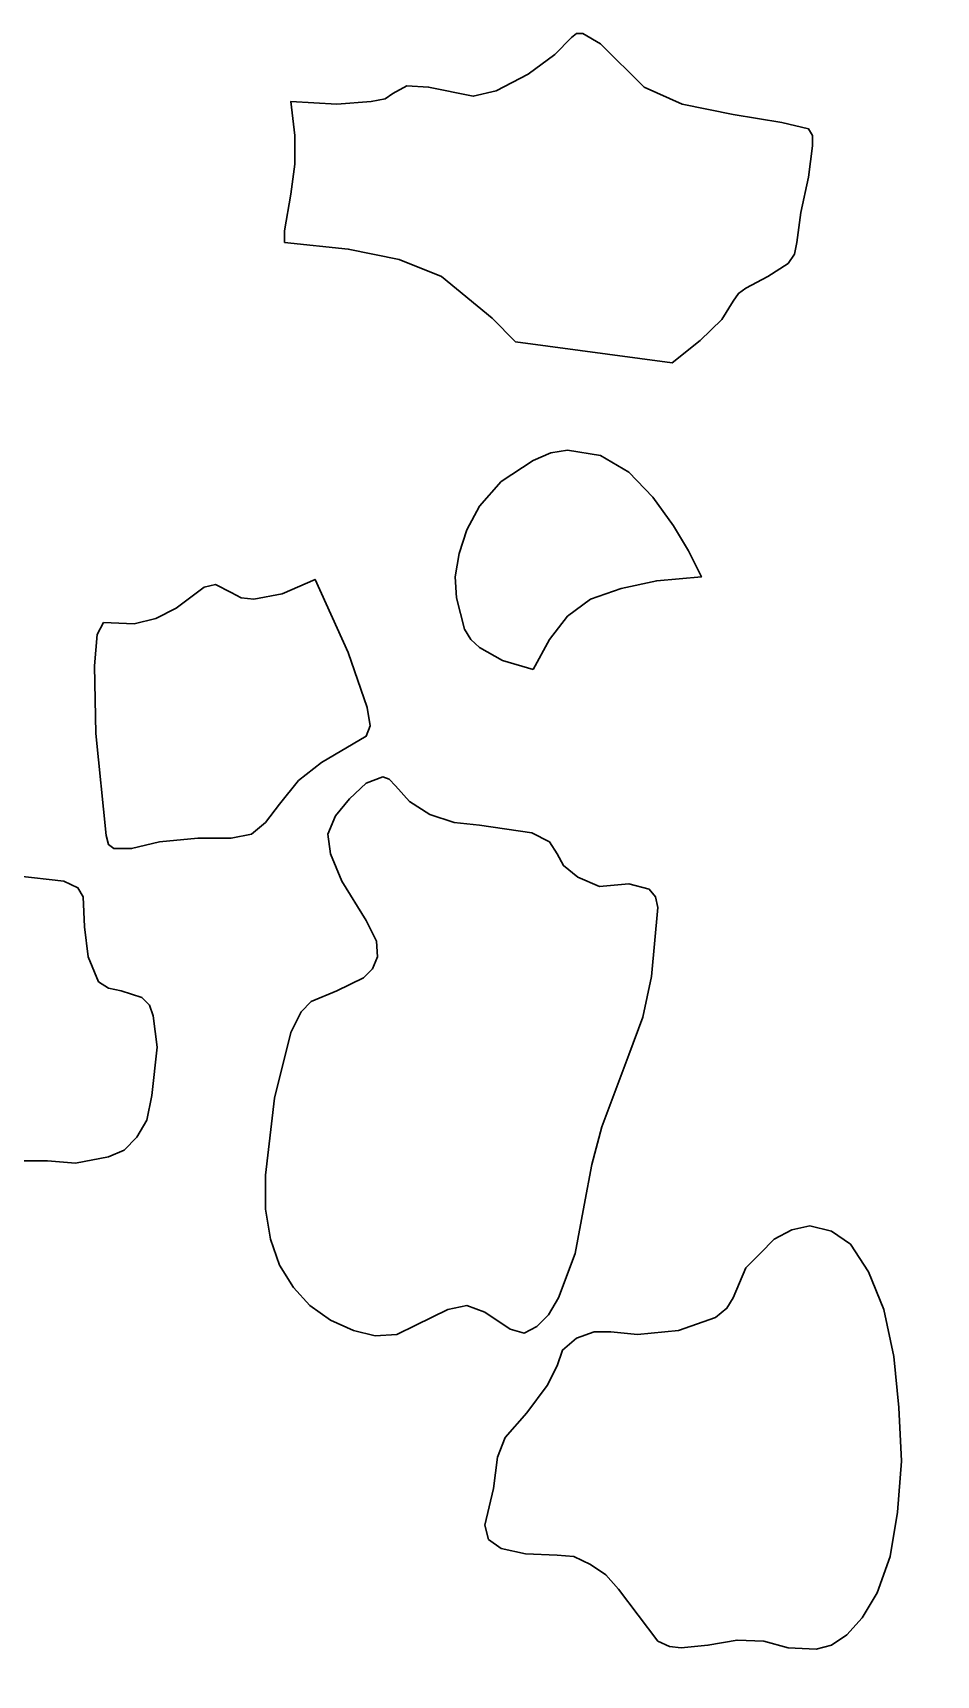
# Model space of a CAD drawing. Header units: centimetres. Extents: x -27 to -21, y -9 to 9.
# Drawn here: x -25.435 to -23.871, y -7.344 to -4.499 of the extents above; entities that cross this region are included whole.
import ezdxf

# ---------------------------------------------------------------- set-up
doc = ezdxf.new("R2010")
doc.units = ezdxf.units.CM
doc.header["$MEASUREMENT"] = 0
doc.layers.add('layer 1', color=7, linetype='Continuous')

msp = doc.modelspace()

# ---------------------------------------------------------------- linework, layer by layer
at = {"layer": 'layer 1', "color": 250, "lineweight": 30}
for points, knots in [([(-21.00043, -8.99444), (-21.00043, -8.99444), (-26.99914, -8.99536), (-26.99914, -8.99536), (-26.99914, -8.99536), (-26.99914, -8.99536), (-26.99914, 9.00077), (-26.99914, 9.00077), (-26.99914, 9.00077), (-26.99914, 9.00077), (-21.00043, 9.00077), (-21.00043, 9.00077), (-21.00043, 9.00077), (-21.00043, 9.00077), (-21.00043, -8.99444), (-21.00043, -8.99444)], [0, 0, 0, 0, 0.2, 0.2, 0.2, 0.2, 0.4, 0.4, 0.4, 0.4, 0.6, 0.6, 0.6, 0.6, 1, 1, 1, 1]), ([(-24.99957, -4.86252), (-24.99957, -4.86252), (-24.88926, -4.87395), (-24.88926, -4.87395), (-24.88926, -4.87395), (-24.88926, -4.87395), (-24.80094, -4.89202), (-24.80094, -4.89202), (-24.80094, -4.89202), (-24.80094, -4.89202), (-24.72796, -4.92134), (-24.72796, -4.92134), (-24.72796, -4.92134), (-24.72796, -4.92134), (-24.63998, -4.9938), (-24.63998, -4.9938), (-24.63998, -4.9938), (-24.63998, -4.9938), (-24.59999, -5.03455), (-24.59999, -5.03455), (-24.59999, -5.03455), (-24.59999, -5.03455), (-24.32871, -5.07069), (-24.32871, -5.07069), (-24.32871, -5.07069), (-24.32871, -5.07069), (-24.28005, -5.03216), (-24.28005, -5.03216), (-24.28005, -5.03216), (-24.28005, -5.03216), (-24.2424, -4.99602), (-24.2424, -4.99602), (-24.2424, -4.99602), (-24.2424, -4.99602), (-24.22273, -4.9643), (-24.22273, -4.9643), (-24.22273, -4.9643), (-24.22273, -4.9643), (-24.21374, -4.95084), (-24.21374, -4.95084), (-24.21374, -4.95084), (-24.21374, -4.95084), (-24.20074, -4.94181), (-24.20074, -4.94181), (-24.20074, -4.94181), (-24.20074, -4.94181), (-24.16308, -4.92134), (-24.16308, -4.92134), (-24.16308, -4.92134), (-24.16308, -4.92134), (-24.12775, -4.89866), (-24.12775, -4.89866), (-24.12775, -4.89866), (-24.12775, -4.89866), (-24.11676, -4.88299), (-24.11676, -4.88299), (-24.11676, -4.88299), (-24.11676, -4.88299), (-24.11242, -4.86252), (-24.11242, -4.86252), (-24.11242, -4.86252), (-24.11242, -4.86252), (-24.10576, -4.81052), (-24.10576, -4.81052), (-24.10576, -4.81052), (-24.10576, -4.81052), (-24.09243, -4.74949), (-24.09243, -4.74949), (-24.09243, -4.74949), (-24.09243, -4.74949), (-24.08576, -4.6951), (-24.08576, -4.6951), (-24.08576, -4.6951), (-24.08576, -4.6951), (-24.08576, -4.67703), (-24.08576, -4.67703), (-24.08576, -4.67703), (-24.08576, -4.67703), (-24.09243, -4.66578), (-24.09243, -4.66578), (-24.09243, -4.66578), (-24.09243, -4.66578), (-24.13875, -4.65453), (-24.13875, -4.65453), (-24.13875, -4.65453), (-24.13875, -4.65453), (-24.22273, -4.64089), (-24.22273, -4.64089), (-24.22273, -4.64089), (-24.22273, -4.64089), (-24.31105, -4.62282), (-24.31105, -4.62282), (-24.31105, -4.62282), (-24.31105, -4.62282), (-24.37703, -4.59332), (-24.37703, -4.59332), (-24.37703, -4.59332), (-24.37703, -4.59332), (-24.45235, -4.51864), (-24.45235, -4.51864), (-24.45235, -4.51864), (-24.45235, -4.51864), (-24.48301, -4.50057), (-24.48301, -4.50057), (-24.48301, -4.50057), (-24.48301, -4.50057), (-24.49401, -4.50057), (-24.49401, -4.50057), (-24.49401, -4.50057), (-24.49401, -4.50057), (-24.50301, -4.50739), (-24.50301, -4.50739), (-24.50301, -4.50739), (-24.50301, -4.50739), (-24.53167, -4.53689), (-24.53167, -4.53689), (-24.53167, -4.53689), (-24.53167, -4.53689), (-24.57799, -4.57082), (-24.57799, -4.57082), (-24.57799, -4.57082), (-24.57799, -4.57082), (-24.63331, -4.60014), (-24.63331, -4.60014), (-24.63331, -4.60014), (-24.63331, -4.60014), (-24.67297, -4.60917), (-24.67297, -4.60917), (-24.67297, -4.60917), (-24.67297, -4.60917), (-24.75029, -4.59332), (-24.75029, -4.59332), (-24.75029, -4.59332), (-24.75029, -4.59332), (-24.78761, -4.5911), (-24.78761, -4.5911), (-24.78761, -4.5911), (-24.78761, -4.5911), (-24.81194, -4.60475), (-24.81194, -4.60475), (-24.81194, -4.60475), (-24.81194, -4.60475), (-24.82527, -4.61378), (-24.82527, -4.61378), (-24.82527, -4.61378), (-24.82527, -4.61378), (-24.8496, -4.61821), (-24.8496, -4.61821), (-24.8496, -4.61821), (-24.8496, -4.61821), (-24.90892, -4.62282), (-24.90892, -4.62282), (-24.90892, -4.62282), (-24.90892, -4.62282), (-24.98857, -4.61821), (-24.98857, -4.61821), (-24.98857, -4.61821), (-24.98857, -4.61821), (-24.9819, -4.67703), (-24.9819, -4.67703), (-24.9819, -4.67703), (-24.9819, -4.67703), (-24.9819, -4.72681), (-24.9819, -4.72681), (-24.9819, -4.72681), (-24.9819, -4.72681), (-24.98857, -4.77881), (-24.98857, -4.77881), (-24.98857, -4.77881), (-24.98857, -4.77881), (-24.99957, -4.84224), (-24.99957, -4.84224), (-24.99957, -4.84224), (-24.99957, -4.84224), (-24.99957, -4.86252), (-24.99957, -4.86252)], [0, 0, 0, 0, 0.0222222, 0.0222222, 0.0222222, 0.0222222, 0.0444444, 0.0444444, 0.0444444, 0.0444444, 0.0666667, 0.0666667, 0.0666667, 0.0666667, 0.0888889, 0.0888889, 0.0888889, 0.0888889, 0.1111111, 0.1111111, 0.1111111, 0.1111111, 0.1333333, 0.1333333, 0.1333333, 0.1333333, 0.1555556, 0.1555556, 0.1555556, 0.1555556, 0.1777778, 0.1777778, 0.1777778, 0.1777778, 0.2, 0.2, 0.2, 0.2, 0.2222222, 0.2222222, 0.2222222, 0.2222222, 0.2444444, 0.2444444, 0.2444444, 0.2444444, 0.2666667, 0.2666667, 0.2666667, 0.2666667, 0.2888889, 0.2888889, 0.2888889, 0.2888889, 0.3111111, 0.3111111, 0.3111111, 0.3111111, 0.3333333, 0.3333333, 0.3333333, 0.3333333, 0.3555556, 0.3555556, 0.3555556, 0.3555556, 0.3777778, 0.3777778, 0.3777778, 0.3777778, 0.4, 0.4, 0.4, 0.4, 0.4222222, 0.4222222, 0.4222222, 0.4222222, 0.4444444, 0.4444444, 0.4444444, 0.4444444, 0.4666667, 0.4666667, 0.4666667, 0.4666667, 0.4888889, 0.4888889, 0.4888889, 0.4888889, 0.5111111, 0.5111111, 0.5111111, 0.5111111, 0.5333333, 0.5333333, 0.5333333, 0.5333333, 0.5555556, 0.5555556, 0.5555556, 0.5555556, 0.5777778, 0.5777778, 0.5777778, 0.5777778, 0.6, 0.6, 0.6, 0.6, 0.6222222, 0.6222222, 0.6222222, 0.6222222, 0.6444444, 0.6444444, 0.6444444, 0.6444444, 0.6666667, 0.6666667, 0.6666667, 0.6666667, 0.6888889, 0.6888889, 0.6888889, 0.6888889, 0.7111111, 0.7111111, 0.7111111, 0.7111111, 0.7333333, 0.7333333, 0.7333333, 0.7333333, 0.7555556, 0.7555556, 0.7555556, 0.7555556, 0.7777778, 0.7777778, 0.7777778, 0.7777778, 0.8, 0.8, 0.8, 0.8, 0.8222222, 0.8222222, 0.8222222, 0.8222222, 0.8444444, 0.8444444, 0.8444444, 0.8444444, 0.8666667, 0.8666667, 0.8666667, 0.8666667, 0.8888889, 0.8888889, 0.8888889, 0.8888889, 0.9111111, 0.9111111, 0.9111111, 0.9111111, 0.9333333, 0.9333333, 0.9333333, 0.9333333, 0.9555556, 0.9555556, 0.9555556, 0.9555556, 1, 1, 1, 1]), ([(-24.56933, -5.60228), (-24.56933, -5.60228), (-24.54066, -5.55028), (-24.54066, -5.55028), (-24.54066, -5.55028), (-24.54066, -5.55028), (-24.50967, -5.50953), (-24.50967, -5.50953), (-24.50967, -5.50953), (-24.50967, -5.50953), (-24.47001, -5.48003), (-24.47001, -5.48003), (-24.47001, -5.48003), (-24.47001, -5.48003), (-24.41702, -5.46196), (-24.41702, -5.46196), (-24.41702, -5.46196), (-24.41702, -5.46196), (-24.35504, -5.4485), (-24.35504, -5.4485), (-24.35504, -5.4485), (-24.35504, -5.4485), (-24.27772, -5.44168), (-24.27772, -5.44168), (-24.27772, -5.44168), (-24.27772, -5.44168), (-24.30005, -5.39632), (-24.30005, -5.39632), (-24.30005, -5.39632), (-24.30005, -5.39632), (-24.32638, -5.35336), (-24.32638, -5.35336), (-24.32638, -5.35336), (-24.32638, -5.35336), (-24.3617, -5.30357), (-24.3617, -5.30357), (-24.3617, -5.30357), (-24.3617, -5.30357), (-24.40369, -5.26061), (-24.40369, -5.26061), (-24.40369, -5.26061), (-24.40369, -5.26061), (-24.45235, -5.23129), (-24.45235, -5.23129), (-24.45235, -5.23129), (-24.45235, -5.23129), (-24.50967, -5.22226), (-24.50967, -5.22226), (-24.50967, -5.22226), (-24.50967, -5.22226), (-24.53833, -5.22668), (-24.53833, -5.22668), (-24.53833, -5.22668), (-24.53833, -5.22668), (-24.56933, -5.24033), (-24.56933, -5.24033), (-24.56933, -5.24033), (-24.56933, -5.24033), (-24.62431, -5.27647), (-24.62431, -5.27647), (-24.62431, -5.27647), (-24.62431, -5.27647), (-24.66197, -5.31943), (-24.66197, -5.31943), (-24.66197, -5.31943), (-24.66197, -5.31943), (-24.68397, -5.36018), (-24.68397, -5.36018), (-24.68397, -5.36018), (-24.68397, -5.36018), (-24.6973, -5.40093), (-24.6973, -5.40093), (-24.6973, -5.40093), (-24.6973, -5.40093), (-24.70396, -5.44168), (-24.70396, -5.44168), (-24.70396, -5.44168), (-24.70396, -5.44168), (-24.70163, -5.47782), (-24.70163, -5.47782), (-24.70163, -5.47782), (-24.70163, -5.47782), (-24.6883, -5.53221), (-24.6883, -5.53221), (-24.6883, -5.53221), (-24.6883, -5.53221), (-24.6773, -5.55028), (-24.6773, -5.55028), (-24.6773, -5.55028), (-24.6773, -5.55028), (-24.66197, -5.56374), (-24.66197, -5.56374), (-24.66197, -5.56374), (-24.66197, -5.56374), (-24.62231, -5.58642), (-24.62231, -5.58642), (-24.62231, -5.58642), (-24.62231, -5.58642), (-24.56933, -5.60228), (-24.56933, -5.60228)], [0, 0, 0, 0, 0.0384615, 0.0384615, 0.0384615, 0.0384615, 0.0769231, 0.0769231, 0.0769231, 0.0769231, 0.1153846, 0.1153846, 0.1153846, 0.1153846, 0.1538462, 0.1538462, 0.1538462, 0.1538462, 0.1923077, 0.1923077, 0.1923077, 0.1923077, 0.2307692, 0.2307692, 0.2307692, 0.2307692, 0.2692308, 0.2692308, 0.2692308, 0.2692308, 0.3076923, 0.3076923, 0.3076923, 0.3076923, 0.3461538, 0.3461538, 0.3461538, 0.3461538, 0.3846154, 0.3846154, 0.3846154, 0.3846154, 0.4230769, 0.4230769, 0.4230769, 0.4230769, 0.4615385, 0.4615385, 0.4615385, 0.4615385, 0.5, 0.5, 0.5, 0.5, 0.5384615, 0.5384615, 0.5384615, 0.5384615, 0.5769231, 0.5769231, 0.5769231, 0.5769231, 0.6153846, 0.6153846, 0.6153846, 0.6153846, 0.6538462, 0.6538462, 0.6538462, 0.6538462, 0.6923077, 0.6923077, 0.6923077, 0.6923077, 0.7307692, 0.7307692, 0.7307692, 0.7307692, 0.7692308, 0.7692308, 0.7692308, 0.7692308, 0.8076923, 0.8076923, 0.8076923, 0.8076923, 0.8461538, 0.8461538, 0.8461538, 0.8461538, 0.8846154, 0.8846154, 0.8846154, 0.8846154, 0.9230769, 0.9230769, 0.9230769, 0.9230769, 1, 1, 1, 1]), ([(-25.31283, -5.52078), (-25.31283, -5.52078), (-25.25984, -5.52299), (-25.25984, -5.52299), (-25.25984, -5.52299), (-25.25984, -5.52299), (-25.22252, -5.51396), (-25.22252, -5.51396), (-25.22252, -5.51396), (-25.22252, -5.51396), (-25.18719, -5.49589), (-25.18719, -5.49589), (-25.18719, -5.49589), (-25.18719, -5.49589), (-25.13854, -5.45975), (-25.13854, -5.45975), (-25.13854, -5.45975), (-25.13854, -5.45975), (-25.11887, -5.45514), (-25.11887, -5.45514), (-25.11887, -5.45514), (-25.11887, -5.45514), (-25.09221, -5.46878), (-25.09221, -5.46878), (-25.09221, -5.46878), (-25.09221, -5.46878), (-25.07455, -5.47782), (-25.07455, -5.47782), (-25.07455, -5.47782), (-25.07455, -5.47782), (-25.05255, -5.48003), (-25.05255, -5.48003), (-25.05255, -5.48003), (-25.05255, -5.48003), (-25.0039, -5.471), (-25.0039, -5.471), (-25.0039, -5.471), (-25.0039, -5.471), (-24.94658, -5.4461), (-24.94658, -5.4461), (-24.94658, -5.4461), (-24.94658, -5.4461), (-24.88926, -5.57278), (-24.88926, -5.57278), (-24.88926, -5.57278), (-24.88926, -5.57278), (-24.85626, -5.66792), (-24.85626, -5.66792), (-24.85626, -5.66792), (-24.85626, -5.66792), (-24.8516, -5.69945), (-24.8516, -5.69945), (-24.8516, -5.69945), (-24.8516, -5.69945), (-24.85826, -5.71771), (-24.85826, -5.71771), (-24.85826, -5.71771), (-24.85826, -5.71771), (-24.93558, -5.76288), (-24.93558, -5.76288), (-24.93558, -5.76288), (-24.93558, -5.76288), (-24.97524, -5.79459), (-24.97524, -5.79459), (-24.97524, -5.79459), (-24.97524, -5.79459), (-25.00823, -5.83516), (-25.00823, -5.83516), (-25.00823, -5.83516), (-25.00823, -5.83516), (-25.03256, -5.86687), (-25.03256, -5.86687), (-25.03256, -5.86687), (-25.03256, -5.86687), (-25.05689, -5.88734), (-25.05689, -5.88734), (-25.05689, -5.88734), (-25.05689, -5.88734), (-25.09221, -5.89398), (-25.09221, -5.89398), (-25.09221, -5.89398), (-25.09221, -5.89398), (-25.14953, -5.89398), (-25.14953, -5.89398), (-25.14953, -5.89398), (-25.14953, -5.89398), (-25.21585, -5.9008), (-25.21585, -5.9008), (-25.21585, -5.9008), (-25.21585, -5.9008), (-25.26451, -5.91223), (-25.26451, -5.91223), (-25.26451, -5.91223), (-25.26451, -5.91223), (-25.29517, -5.91223), (-25.29517, -5.91223), (-25.29517, -5.91223), (-25.29517, -5.91223), (-25.30417, -5.90541), (-25.30417, -5.90541), (-25.30417, -5.90541), (-25.30417, -5.90541), (-25.3085, -5.88955), (-25.3085, -5.88955), (-25.3085, -5.88955), (-25.3085, -5.88955), (-25.32616, -5.7131), (-25.32616, -5.7131), (-25.32616, -5.7131), (-25.32616, -5.7131), (-25.3285, -5.59546), (-25.3285, -5.59546), (-25.3285, -5.59546), (-25.3285, -5.59546), (-25.32416, -5.54125), (-25.32416, -5.54125), (-25.32416, -5.54125), (-25.32416, -5.54125), (-25.31283, -5.52078), (-25.31283, -5.52078)], [0, 0, 0, 0, 0.0322581, 0.0322581, 0.0322581, 0.0322581, 0.0645161, 0.0645161, 0.0645161, 0.0645161, 0.0967742, 0.0967742, 0.0967742, 0.0967742, 0.1290323, 0.1290323, 0.1290323, 0.1290323, 0.1612903, 0.1612903, 0.1612903, 0.1612903, 0.1935484, 0.1935484, 0.1935484, 0.1935484, 0.2258065, 0.2258065, 0.2258065, 0.2258065, 0.2580645, 0.2580645, 0.2580645, 0.2580645, 0.2903226, 0.2903226, 0.2903226, 0.2903226, 0.3225806, 0.3225806, 0.3225806, 0.3225806, 0.3548387, 0.3548387, 0.3548387, 0.3548387, 0.3870968, 0.3870968, 0.3870968, 0.3870968, 0.4193548, 0.4193548, 0.4193548, 0.4193548, 0.4516129, 0.4516129, 0.4516129, 0.4516129, 0.483871, 0.483871, 0.483871, 0.483871, 0.516129, 0.516129, 0.516129, 0.516129, 0.5483871, 0.5483871, 0.5483871, 0.5483871, 0.5806452, 0.5806452, 0.5806452, 0.5806452, 0.6129032, 0.6129032, 0.6129032, 0.6129032, 0.6451613, 0.6451613, 0.6451613, 0.6451613, 0.6774194, 0.6774194, 0.6774194, 0.6774194, 0.7096774, 0.7096774, 0.7096774, 0.7096774, 0.7419355, 0.7419355, 0.7419355, 0.7419355, 0.7741935, 0.7741935, 0.7741935, 0.7741935, 0.8064516, 0.8064516, 0.8064516, 0.8064516, 0.8387097, 0.8387097, 0.8387097, 0.8387097, 0.8709677, 0.8709677, 0.8709677, 0.8709677, 0.9032258, 0.9032258, 0.9032258, 0.9032258, 0.9354839, 0.9354839, 0.9354839, 0.9354839, 1, 1, 1, 1]), ([(-26.092, -6.11801), (-26.092, -6.11801), (-26.09, -6.13608), (-26.09, -6.13608), (-26.09, -6.13608), (-26.09, -6.13608), (-26.07233, -6.14069), (-26.07233, -6.14069), (-26.07233, -6.14069), (-26.07233, -6.14069), (-26.01468, -6.12704), (-26.01468, -6.12704), (-26.01468, -6.12704), (-26.01468, -6.12704), (-25.98169, -6.11801), (-25.98169, -6.11801), (-25.98169, -6.11801), (-25.98169, -6.11801), (-25.94636, -6.1158), (-25.94636, -6.1158), (-25.94636, -6.1158), (-25.94636, -6.1158), (-25.91537, -6.12483), (-25.91537, -6.12483), (-25.91537, -6.12483), (-25.91537, -6.12483), (-25.88671, -6.15194), (-25.88671, -6.15194), (-25.88671, -6.15194), (-25.88671, -6.15194), (-25.84472, -6.23104), (-25.84472, -6.23104), (-25.84472, -6.23104), (-25.84472, -6.23104), (-25.81406, -6.31032), (-25.81406, -6.31032), (-25.81406, -6.31032), (-25.81406, -6.31032), (-25.79173, -6.39625), (-25.79173, -6.39625), (-25.79173, -6.39625), (-25.79173, -6.39625), (-25.73008, -6.42796), (-25.73008, -6.42796), (-25.73008, -6.42796), (-25.73008, -6.42796), (-25.68808, -6.46871), (-25.68808, -6.46871), (-25.68808, -6.46871), (-25.68808, -6.46871), (-25.67275, -6.49121), (-25.67275, -6.49121), (-25.67275, -6.49121), (-25.67275, -6.49121), (-25.66376, -6.51831), (-25.66376, -6.51831), (-25.66376, -6.51831), (-25.66376, -6.51831), (-25.65742, -6.53657), (-25.65742, -6.53657), (-25.65742, -6.53657), (-25.65742, -6.53657), (-25.64409, -6.5432), (-25.64409, -6.5432), (-25.64409, -6.5432), (-25.64409, -6.5432), (-25.60644, -6.52513), (-25.60644, -6.52513), (-25.60644, -6.52513), (-25.60644, -6.52513), (-25.56911, -6.49342), (-25.56911, -6.49342), (-25.56911, -6.49342), (-25.56911, -6.49342), (-25.55345, -6.47775), (-25.55345, -6.47775), (-25.55345, -6.47775), (-25.55345, -6.47775), (-25.50279, -6.4641), (-25.50279, -6.4641), (-25.50279, -6.4641), (-25.50279, -6.4641), (-25.45413, -6.45286), (-25.45413, -6.45286), (-25.45413, -6.45286), (-25.45413, -6.45286), (-25.41014, -6.45286), (-25.41014, -6.45286), (-25.41014, -6.45286), (-25.41014, -6.45286), (-25.36149, -6.45728), (-25.36149, -6.45728), (-25.36149, -6.45728), (-25.36149, -6.45728), (-25.30417, -6.44603), (-25.30417, -6.44603), (-25.30417, -6.44603), (-25.30417, -6.44603), (-25.27751, -6.43478), (-25.27751, -6.43478), (-25.27751, -6.43478), (-25.27751, -6.43478), (-25.25551, -6.41211), (-25.25551, -6.41211), (-25.25551, -6.41211), (-25.25551, -6.41211), (-25.23785, -6.3826), (-25.23785, -6.3826), (-25.23785, -6.3826), (-25.23785, -6.3826), (-25.22918, -6.33964), (-25.22918, -6.33964), (-25.22918, -6.33964), (-25.22918, -6.33964), (-25.22019, -6.25593), (-25.22019, -6.25593), (-25.22019, -6.25593), (-25.22019, -6.25593), (-25.22685, -6.20172), (-25.22685, -6.20172), (-25.22685, -6.20172), (-25.22685, -6.20172), (-25.23352, -6.18365), (-25.23352, -6.18365), (-25.23352, -6.18365), (-25.23352, -6.18365), (-25.24685, -6.17001), (-25.24685, -6.17001), (-25.24685, -6.17001), (-25.24685, -6.17001), (-25.28217, -6.15876), (-25.28217, -6.15876), (-25.28217, -6.15876), (-25.28217, -6.15876), (-25.30417, -6.15415), (-25.30417, -6.15415), (-25.30417, -6.15415), (-25.30417, -6.15415), (-25.32183, -6.1429), (-25.32183, -6.1429), (-25.32183, -6.1429), (-25.32183, -6.1429), (-25.33949, -6.09994), (-25.33949, -6.09994), (-25.33949, -6.09994), (-25.33949, -6.09994), (-25.34616, -6.04794), (-25.34616, -6.04794), (-25.34616, -6.04794), (-25.34616, -6.04794), (-25.34816, -5.99594), (-25.34816, -5.99594), (-25.34816, -5.99594), (-25.34816, -5.99594), (-25.35716, -5.98009), (-25.35716, -5.98009), (-25.35716, -5.98009), (-25.35716, -5.98009), (-25.38148, -5.96866), (-25.38148, -5.96866), (-25.38148, -5.96866), (-25.38148, -5.96866), (-25.46313, -5.95962), (-25.46313, -5.95962), (-25.46313, -5.95962), (-25.46313, -5.95962), (-25.55778, -5.95059), (-25.55778, -5.95059), (-25.55778, -5.95059), (-25.55778, -5.95059), (-25.59977, -5.94376), (-25.59977, -5.94376), (-25.59977, -5.94376), (-25.59977, -5.94376), (-25.6331, -5.93252), (-25.6331, -5.93252), (-25.6331, -5.93252), (-25.6331, -5.93252), (-25.66176, -5.91223), (-25.66176, -5.91223), (-25.66176, -5.91223), (-25.66176, -5.91223), (-25.69042, -5.87831), (-25.69042, -5.87831), (-25.69042, -5.87831), (-25.69042, -5.87831), (-25.74774, -5.79902), (-25.74774, -5.79902), (-25.74774, -5.79902), (-25.74774, -5.79902), (-25.80739, -5.69503), (-25.80739, -5.69503), (-25.80739, -5.69503), (-25.80739, -5.69503), (-25.95736, -5.66331), (-25.95736, -5.66331), (-25.95736, -5.66331), (-25.95736, -5.66331), (-26.02568, -5.6611), (-26.02568, -5.6611), (-26.02568, -5.6611), (-26.02568, -5.6611), (-26.07433, -5.67013), (-26.07433, -5.67013), (-26.07433, -5.67013), (-26.07433, -5.67013), (-26.09633, -5.68138), (-26.09633, -5.68138), (-26.09633, -5.68138), (-26.09633, -5.68138), (-26.10766, -5.69503), (-26.10766, -5.69503), (-26.10766, -5.69503), (-26.10766, -5.69503), (-26.25096, -6.00498), (-26.25096, -6.00498), (-26.25096, -6.00498), (-26.25096, -6.00498), (-26.16931, -6.03651), (-26.16931, -6.03651), (-26.16931, -6.03651), (-26.16931, -6.03651), (-26.11399, -6.07044), (-26.11399, -6.07044), (-26.11399, -6.07044), (-26.11399, -6.07044), (-26.09633, -6.09312), (-26.09633, -6.09312), (-26.09633, -6.09312), (-26.09633, -6.09312), (-26.092, -6.11801), (-26.092, -6.11801)], [0, 0, 0, 0, 0.0169492, 0.0169492, 0.0169492, 0.0169492, 0.0338983, 0.0338983, 0.0338983, 0.0338983, 0.0508475, 0.0508475, 0.0508475, 0.0508475, 0.0677966, 0.0677966, 0.0677966, 0.0677966, 0.0847458, 0.0847458, 0.0847458, 0.0847458, 0.1016949, 0.1016949, 0.1016949, 0.1016949, 0.1186441, 0.1186441, 0.1186441, 0.1186441, 0.1355932, 0.1355932, 0.1355932, 0.1355932, 0.1525424, 0.1525424, 0.1525424, 0.1525424, 0.1694915, 0.1694915, 0.1694915, 0.1694915, 0.1864407, 0.1864407, 0.1864407, 0.1864407, 0.2033898, 0.2033898, 0.2033898, 0.2033898, 0.220339, 0.220339, 0.220339, 0.220339, 0.2372881, 0.2372881, 0.2372881, 0.2372881, 0.2542373, 0.2542373, 0.2542373, 0.2542373, 0.2711864, 0.2711864, 0.2711864, 0.2711864, 0.2881356, 0.2881356, 0.2881356, 0.2881356, 0.3050847, 0.3050847, 0.3050847, 0.3050847, 0.3220339, 0.3220339, 0.3220339, 0.3220339, 0.3389831, 0.3389831, 0.3389831, 0.3389831, 0.3559322, 0.3559322, 0.3559322, 0.3559322, 0.3728814, 0.3728814, 0.3728814, 0.3728814, 0.3898305, 0.3898305, 0.3898305, 0.3898305, 0.4067797, 0.4067797, 0.4067797, 0.4067797, 0.4237288, 0.4237288, 0.4237288, 0.4237288, 0.440678, 0.440678, 0.440678, 0.440678, 0.4576271, 0.4576271, 0.4576271, 0.4576271, 0.4745763, 0.4745763, 0.4745763, 0.4745763, 0.4915254, 0.4915254, 0.4915254, 0.4915254, 0.5084746, 0.5084746, 0.5084746, 0.5084746, 0.5254237, 0.5254237, 0.5254237, 0.5254237, 0.5423729, 0.5423729, 0.5423729, 0.5423729, 0.559322, 0.559322, 0.559322, 0.559322, 0.5762712, 0.5762712, 0.5762712, 0.5762712, 0.5932203, 0.5932203, 0.5932203, 0.5932203, 0.6101695, 0.6101695, 0.6101695, 0.6101695, 0.6271186, 0.6271186, 0.6271186, 0.6271186, 0.6440678, 0.6440678, 0.6440678, 0.6440678, 0.6610169, 0.6610169, 0.6610169, 0.6610169, 0.6779661, 0.6779661, 0.6779661, 0.6779661, 0.6949153, 0.6949153, 0.6949153, 0.6949153, 0.7118644, 0.7118644, 0.7118644, 0.7118644, 0.7288136, 0.7288136, 0.7288136, 0.7288136, 0.7457627, 0.7457627, 0.7457627, 0.7457627, 0.7627119, 0.7627119, 0.7627119, 0.7627119, 0.779661, 0.779661, 0.779661, 0.779661, 0.7966102, 0.7966102, 0.7966102, 0.7966102, 0.8135593, 0.8135593, 0.8135593, 0.8135593, 0.8305085, 0.8305085, 0.8305085, 0.8305085, 0.8474576, 0.8474576, 0.8474576, 0.8474576, 0.8644068, 0.8644068, 0.8644068, 0.8644068, 0.8813559, 0.8813559, 0.8813559, 0.8813559, 0.8983051, 0.8983051, 0.8983051, 0.8983051, 0.9152542, 0.9152542, 0.9152542, 0.9152542, 0.9322034, 0.9322034, 0.9322034, 0.9322034, 0.9491525, 0.9491525, 0.9491525, 0.9491525, 0.9661017, 0.9661017, 0.9661017, 0.9661017, 1, 1, 1, 1]), ([(-24.95324, -6.17683), (-24.95324, -6.17683), (-24.90892, -6.15876), (-24.90892, -6.15876), (-24.90892, -6.15876), (-24.90892, -6.15876), (-24.8626, -6.13608), (-24.8626, -6.13608), (-24.8626, -6.13608), (-24.8626, -6.13608), (-24.84727, -6.12022), (-24.84727, -6.12022), (-24.84727, -6.12022), (-24.84727, -6.12022), (-24.8386, -6.09994), (-24.8386, -6.09994), (-24.8386, -6.09994), (-24.8386, -6.09994), (-24.8406, -6.07283), (-24.8406, -6.07283), (-24.8406, -6.07283), (-24.8406, -6.07283), (-24.85826, -6.03651), (-24.85826, -6.03651), (-24.85826, -6.03651), (-24.85826, -6.03651), (-24.90025, -5.96866), (-24.90025, -5.96866), (-24.90025, -5.96866), (-24.90025, -5.96866), (-24.92025, -5.92127), (-24.92025, -5.92127), (-24.92025, -5.92127), (-24.92025, -5.92127), (-24.92458, -5.88734), (-24.92458, -5.88734), (-24.92458, -5.88734), (-24.92458, -5.88734), (-24.91125, -5.85563), (-24.91125, -5.85563), (-24.91125, -5.85563), (-24.91125, -5.85563), (-24.88692, -5.82612), (-24.88692, -5.82612), (-24.88692, -5.82612), (-24.88692, -5.82612), (-24.85826, -5.79902), (-24.85826, -5.79902), (-24.85826, -5.79902), (-24.85826, -5.79902), (-24.8296, -5.78777), (-24.8296, -5.78777), (-24.8296, -5.78777), (-24.8296, -5.78777), (-24.81861, -5.7922), (-24.81861, -5.7922), (-24.81861, -5.7922), (-24.81861, -5.7922), (-24.80761, -5.80363), (-24.80761, -5.80363), (-24.80761, -5.80363), (-24.80761, -5.80363), (-24.78328, -5.83073), (-24.78328, -5.83073), (-24.78328, -5.83073), (-24.78328, -5.83073), (-24.74795, -5.85341), (-24.74795, -5.85341), (-24.74795, -5.85341), (-24.74795, -5.85341), (-24.70596, -5.86687), (-24.70596, -5.86687), (-24.70596, -5.86687), (-24.70596, -5.86687), (-24.66197, -5.87148), (-24.66197, -5.87148), (-24.66197, -5.87148), (-24.66197, -5.87148), (-24.57133, -5.88494), (-24.57133, -5.88494), (-24.57133, -5.88494), (-24.57133, -5.88494), (-24.54066, -5.9008), (-24.54066, -5.9008), (-24.54066, -5.9008), (-24.54066, -5.9008), (-24.52733, -5.92127), (-24.52733, -5.92127), (-24.52733, -5.92127), (-24.52733, -5.92127), (-24.51634, -5.94155), (-24.51634, -5.94155), (-24.51634, -5.94155), (-24.51634, -5.94155), (-24.49201, -5.96183), (-24.49201, -5.96183), (-24.49201, -5.96183), (-24.49201, -5.96183), (-24.45435, -5.97769), (-24.45435, -5.97769), (-24.45435, -5.97769), (-24.45435, -5.97769), (-24.40369, -5.97327), (-24.40369, -5.97327), (-24.40369, -5.97327), (-24.40369, -5.97327), (-24.36837, -5.9823), (-24.36837, -5.9823), (-24.36837, -5.9823), (-24.36837, -5.9823), (-24.35737, -5.99594), (-24.35737, -5.99594), (-24.35737, -5.99594), (-24.35737, -5.99594), (-24.35304, -6.01402), (-24.35304, -6.01402), (-24.35304, -6.01402), (-24.35304, -6.01402), (-24.36404, -6.13387), (-24.36404, -6.13387), (-24.36404, -6.13387), (-24.36404, -6.13387), (-24.37937, -6.20393), (-24.37937, -6.20393), (-24.37937, -6.20393), (-24.37937, -6.20393), (-24.40369, -6.26957), (-24.40369, -6.26957), (-24.40369, -6.26957), (-24.40369, -6.26957), (-24.45002, -6.39404), (-24.45002, -6.39404), (-24.45002, -6.39404), (-24.45002, -6.39404), (-24.46768, -6.45949), (-24.46768, -6.45949), (-24.46768, -6.45949), (-24.46768, -6.45949), (-24.48101, -6.52974), (-24.48101, -6.52974), (-24.48101, -6.52974), (-24.48101, -6.52974), (-24.49634, -6.61346), (-24.49634, -6.61346), (-24.49634, -6.61346), (-24.49634, -6.61346), (-24.525, -6.69034), (-24.525, -6.69034), (-24.525, -6.69034), (-24.525, -6.69034), (-24.54266, -6.71966), (-24.54266, -6.71966), (-24.54266, -6.71966), (-24.54266, -6.71966), (-24.56266, -6.74013), (-24.56266, -6.74013), (-24.56266, -6.74013), (-24.56266, -6.74013), (-24.58466, -6.75138), (-24.58466, -6.75138), (-24.58466, -6.75138), (-24.58466, -6.75138), (-24.60898, -6.74455), (-24.60898, -6.74455), (-24.60898, -6.74455), (-24.60898, -6.74455), (-24.65297, -6.71524), (-24.65297, -6.71524), (-24.65297, -6.71524), (-24.65297, -6.71524), (-24.68397, -6.7038), (-24.68397, -6.7038), (-24.68397, -6.7038), (-24.68397, -6.7038), (-24.71696, -6.71063), (-24.71696, -6.71063), (-24.71696, -6.71063), (-24.71696, -6.71063), (-24.77228, -6.73773), (-24.77228, -6.73773), (-24.77228, -6.73773), (-24.77228, -6.73773), (-24.80527, -6.75359), (-24.80527, -6.75359), (-24.80527, -6.75359), (-24.80527, -6.75359), (-24.84293, -6.75599), (-24.84293, -6.75599), (-24.84293, -6.75599), (-24.84293, -6.75599), (-24.88026, -6.74695), (-24.88026, -6.74695), (-24.88026, -6.74695), (-24.88026, -6.74695), (-24.92025, -6.7287), (-24.92025, -6.7287), (-24.92025, -6.7287), (-24.92025, -6.7287), (-24.95558, -6.7038), (-24.95558, -6.7038), (-24.95558, -6.7038), (-24.95558, -6.7038), (-24.98424, -6.67227), (-24.98424, -6.67227), (-24.98424, -6.67227), (-24.98424, -6.67227), (-25.00823, -6.63374), (-25.00823, -6.63374), (-25.00823, -6.63374), (-25.00823, -6.63374), (-25.02389, -6.58856), (-25.02389, -6.58856), (-25.02389, -6.58856), (-25.02389, -6.58856), (-25.03256, -6.53657), (-25.03256, -6.53657), (-25.03256, -6.53657), (-25.03256, -6.53657), (-25.03256, -6.47775), (-25.03256, -6.47775), (-25.03256, -6.47775), (-25.03256, -6.47775), (-25.01723, -6.34425), (-25.01723, -6.34425), (-25.01723, -6.34425), (-25.01723, -6.34425), (-24.98857, -6.23104), (-24.98857, -6.23104), (-24.98857, -6.23104), (-24.98857, -6.23104), (-24.97091, -6.1949), (-24.97091, -6.1949), (-24.97091, -6.1949), (-24.97091, -6.1949), (-24.95324, -6.17683), (-24.95324, -6.17683)], [0, 0, 0, 0, 0.0166667, 0.0166667, 0.0166667, 0.0166667, 0.0333333, 0.0333333, 0.0333333, 0.0333333, 0.05, 0.05, 0.05, 0.05, 0.0666667, 0.0666667, 0.0666667, 0.0666667, 0.0833333, 0.0833333, 0.0833333, 0.0833333, 0.1, 0.1, 0.1, 0.1, 0.1166667, 0.1166667, 0.1166667, 0.1166667, 0.1333333, 0.1333333, 0.1333333, 0.1333333, 0.15, 0.15, 0.15, 0.15, 0.1666667, 0.1666667, 0.1666667, 0.1666667, 0.1833333, 0.1833333, 0.1833333, 0.1833333, 0.2, 0.2, 0.2, 0.2, 0.2166667, 0.2166667, 0.2166667, 0.2166667, 0.2333333, 0.2333333, 0.2333333, 0.2333333, 0.25, 0.25, 0.25, 0.25, 0.2666667, 0.2666667, 0.2666667, 0.2666667, 0.2833333, 0.2833333, 0.2833333, 0.2833333, 0.3, 0.3, 0.3, 0.3, 0.3166667, 0.3166667, 0.3166667, 0.3166667, 0.3333333, 0.3333333, 0.3333333, 0.3333333, 0.35, 0.35, 0.35, 0.35, 0.3666667, 0.3666667, 0.3666667, 0.3666667, 0.3833333, 0.3833333, 0.3833333, 0.3833333, 0.4, 0.4, 0.4, 0.4, 0.4166667, 0.4166667, 0.4166667, 0.4166667, 0.4333333, 0.4333333, 0.4333333, 0.4333333, 0.45, 0.45, 0.45, 0.45, 0.4666667, 0.4666667, 0.4666667, 0.4666667, 0.4833333, 0.4833333, 0.4833333, 0.4833333, 0.5, 0.5, 0.5, 0.5, 0.5166667, 0.5166667, 0.5166667, 0.5166667, 0.5333333, 0.5333333, 0.5333333, 0.5333333, 0.55, 0.55, 0.55, 0.55, 0.5666667, 0.5666667, 0.5666667, 0.5666667, 0.5833333, 0.5833333, 0.5833333, 0.5833333, 0.6, 0.6, 0.6, 0.6, 0.6166667, 0.6166667, 0.6166667, 0.6166667, 0.6333333, 0.6333333, 0.6333333, 0.6333333, 0.65, 0.65, 0.65, 0.65, 0.6666667, 0.6666667, 0.6666667, 0.6666667, 0.6833333, 0.6833333, 0.6833333, 0.6833333, 0.7, 0.7, 0.7, 0.7, 0.7166667, 0.7166667, 0.7166667, 0.7166667, 0.7333333, 0.7333333, 0.7333333, 0.7333333, 0.75, 0.75, 0.75, 0.75, 0.7666667, 0.7666667, 0.7666667, 0.7666667, 0.7833333, 0.7833333, 0.7833333, 0.7833333, 0.8, 0.8, 0.8, 0.8, 0.8166667, 0.8166667, 0.8166667, 0.8166667, 0.8333333, 0.8333333, 0.8333333, 0.8333333, 0.85, 0.85, 0.85, 0.85, 0.8666667, 0.8666667, 0.8666667, 0.8666667, 0.8833333, 0.8833333, 0.8833333, 0.8833333, 0.9, 0.9, 0.9, 0.9, 0.9166667, 0.9166667, 0.9166667, 0.9166667, 0.9333333, 0.9333333, 0.9333333, 0.9333333, 0.95, 0.95, 0.95, 0.95, 0.9666667, 0.9666667, 0.9666667, 0.9666667, 1, 1, 1, 1]), ([(-24.63098, -6.96637), (-24.63098, -6.96637), (-24.61765, -6.93244), (-24.61765, -6.93244), (-24.61765, -6.93244), (-24.61765, -6.93244), (-24.58032, -6.8893), (-24.58032, -6.8893), (-24.58032, -6.8893), (-24.58032, -6.8893), (-24.545, -6.84191), (-24.545, -6.84191), (-24.545, -6.84191), (-24.545, -6.84191), (-24.52733, -6.80798), (-24.52733, -6.80798), (-24.52733, -6.80798), (-24.52733, -6.80798), (-24.51834, -6.78088), (-24.51834, -6.78088), (-24.51834, -6.78088), (-24.51834, -6.78088), (-24.49401, -6.76041), (-24.49401, -6.76041), (-24.49401, -6.76041), (-24.49401, -6.76041), (-24.46335, -6.74916), (-24.46335, -6.74916), (-24.46335, -6.74916), (-24.46335, -6.74916), (-24.43469, -6.74916), (-24.43469, -6.74916), (-24.43469, -6.74916), (-24.43469, -6.74916), (-24.38836, -6.75359), (-24.38836, -6.75359), (-24.38836, -6.75359), (-24.38836, -6.75359), (-24.31771, -6.74695), (-24.31771, -6.74695), (-24.31771, -6.74695), (-24.31771, -6.74695), (-24.25373, -6.72427), (-24.25373, -6.72427), (-24.25373, -6.72427), (-24.25373, -6.72427), (-24.23373, -6.70841), (-24.23373, -6.70841), (-24.23373, -6.70841), (-24.23373, -6.70841), (-24.22273, -6.69034), (-24.22273, -6.69034), (-24.22273, -6.69034), (-24.22273, -6.69034), (-24.20074, -6.63835), (-24.20074, -6.63835), (-24.20074, -6.63835), (-24.20074, -6.63835), (-24.17641, -6.61346), (-24.17641, -6.61346), (-24.17641, -6.61346), (-24.17641, -6.61346), (-24.15208, -6.58856), (-24.15208, -6.58856), (-24.15208, -6.58856), (-24.15208, -6.58856), (-24.12109, -6.57271), (-24.12109, -6.57271), (-24.12109, -6.57271), (-24.12109, -6.57271), (-24.09043, -6.56588), (-24.09043, -6.56588), (-24.09043, -6.56588), (-24.09043, -6.56588), (-24.05277, -6.57492), (-24.05277, -6.57492), (-24.05277, -6.57492), (-24.05277, -6.57492), (-24.01978, -6.5976), (-24.01978, -6.5976), (-24.01978, -6.5976), (-24.01978, -6.5976), (-23.98878, -6.64499), (-23.98878, -6.64499), (-23.98878, -6.64499), (-23.98878, -6.64499), (-23.96212, -6.71063), (-23.96212, -6.71063), (-23.96212, -6.71063), (-23.96212, -6.71063), (-23.94446, -6.79213), (-23.94446, -6.79213), (-23.94446, -6.79213), (-23.94446, -6.79213), (-23.9358, -6.88026), (-23.9358, -6.88026), (-23.9358, -6.88026), (-23.9358, -6.88026), (-23.93146, -6.97301), (-23.93146, -6.97301), (-23.93146, -6.97301), (-23.93146, -6.97301), (-23.93813, -7.06133), (-23.93813, -7.06133), (-23.93813, -7.06133), (-23.93813, -7.06133), (-23.95113, -7.13822), (-23.95113, -7.13822), (-23.95113, -7.13822), (-23.95113, -7.13822), (-23.97345, -7.20146), (-23.97345, -7.20146), (-23.97345, -7.20146), (-23.97345, -7.20146), (-23.99978, -7.24461), (-23.99978, -7.24461), (-23.99978, -7.24461), (-23.99978, -7.24461), (-24.02611, -7.27393), (-24.02611, -7.27393), (-24.02611, -7.27393), (-24.02611, -7.27393), (-24.05277, -7.292), (-24.05277, -7.292), (-24.05277, -7.292), (-24.05277, -7.292), (-24.0791, -7.29882), (-24.0791, -7.29882), (-24.0791, -7.29882), (-24.0791, -7.29882), (-24.12775, -7.29661), (-24.12775, -7.29661), (-24.12775, -7.29661), (-24.12775, -7.29661), (-24.16974, -7.28518), (-24.16974, -7.28518), (-24.16974, -7.28518), (-24.16974, -7.28518), (-24.21607, -7.28296), (-24.21607, -7.28296), (-24.21607, -7.28296), (-24.21607, -7.28296), (-24.26672, -7.292), (-24.26672, -7.292), (-24.26672, -7.292), (-24.26672, -7.292), (-24.31305, -7.29661), (-24.31305, -7.29661), (-24.31305, -7.29661), (-24.31305, -7.29661), (-24.33304, -7.29421), (-24.33304, -7.29421), (-24.33304, -7.29421), (-24.33304, -7.29421), (-24.35304, -7.28518), (-24.35304, -7.28518), (-24.35304, -7.28518), (-24.35304, -7.28518), (-24.42136, -7.19483), (-24.42136, -7.19483), (-24.42136, -7.19483), (-24.42136, -7.19483), (-24.44335, -7.16993), (-24.44335, -7.16993), (-24.44335, -7.16993), (-24.44335, -7.16993), (-24.47001, -7.15186), (-24.47001, -7.15186), (-24.47001, -7.15186), (-24.47001, -7.15186), (-24.49867, -7.13822), (-24.49867, -7.13822), (-24.49867, -7.13822), (-24.49867, -7.13822), (-24.52733, -7.13601), (-24.52733, -7.13601), (-24.52733, -7.13601), (-24.52733, -7.13601), (-24.58232, -7.13361), (-24.58232, -7.13361), (-24.58232, -7.13361), (-24.58232, -7.13361), (-24.62431, -7.12457), (-24.62431, -7.12457), (-24.62431, -7.12457), (-24.62431, -7.12457), (-24.64631, -7.10872), (-24.64631, -7.10872), (-24.64631, -7.10872), (-24.64631, -7.10872), (-24.65297, -7.08383), (-24.65297, -7.08383), (-24.65297, -7.08383), (-24.65297, -7.08383), (-24.63764, -7.02058), (-24.63764, -7.02058), (-24.63764, -7.02058), (-24.63764, -7.02058), (-24.63098, -6.96637), (-24.63098, -6.96637)], [0, 0, 0, 0, 0.0196078, 0.0196078, 0.0196078, 0.0196078, 0.0392157, 0.0392157, 0.0392157, 0.0392157, 0.0588235, 0.0588235, 0.0588235, 0.0588235, 0.0784314, 0.0784314, 0.0784314, 0.0784314, 0.0980392, 0.0980392, 0.0980392, 0.0980392, 0.1176471, 0.1176471, 0.1176471, 0.1176471, 0.1372549, 0.1372549, 0.1372549, 0.1372549, 0.1568627, 0.1568627, 0.1568627, 0.1568627, 0.1764706, 0.1764706, 0.1764706, 0.1764706, 0.1960784, 0.1960784, 0.1960784, 0.1960784, 0.2156863, 0.2156863, 0.2156863, 0.2156863, 0.2352941, 0.2352941, 0.2352941, 0.2352941, 0.254902, 0.254902, 0.254902, 0.254902, 0.2745098, 0.2745098, 0.2745098, 0.2745098, 0.2941176, 0.2941176, 0.2941176, 0.2941176, 0.3137255, 0.3137255, 0.3137255, 0.3137255, 0.3333333, 0.3333333, 0.3333333, 0.3333333, 0.3529412, 0.3529412, 0.3529412, 0.3529412, 0.372549, 0.372549, 0.372549, 0.372549, 0.3921569, 0.3921569, 0.3921569, 0.3921569, 0.4117647, 0.4117647, 0.4117647, 0.4117647, 0.4313725, 0.4313725, 0.4313725, 0.4313725, 0.4509804, 0.4509804, 0.4509804, 0.4509804, 0.4705882, 0.4705882, 0.4705882, 0.4705882, 0.4901961, 0.4901961, 0.4901961, 0.4901961, 0.5098039, 0.5098039, 0.5098039, 0.5098039, 0.5294118, 0.5294118, 0.5294118, 0.5294118, 0.5490196, 0.5490196, 0.5490196, 0.5490196, 0.5686275, 0.5686275, 0.5686275, 0.5686275, 0.5882353, 0.5882353, 0.5882353, 0.5882353, 0.6078431, 0.6078431, 0.6078431, 0.6078431, 0.627451, 0.627451, 0.627451, 0.627451, 0.6470588, 0.6470588, 0.6470588, 0.6470588, 0.6666667, 0.6666667, 0.6666667, 0.6666667, 0.6862745, 0.6862745, 0.6862745, 0.6862745, 0.7058824, 0.7058824, 0.7058824, 0.7058824, 0.7254902, 0.7254902, 0.7254902, 0.7254902, 0.745098, 0.745098, 0.745098, 0.745098, 0.7647059, 0.7647059, 0.7647059, 0.7647059, 0.7843137, 0.7843137, 0.7843137, 0.7843137, 0.8039216, 0.8039216, 0.8039216, 0.8039216, 0.8235294, 0.8235294, 0.8235294, 0.8235294, 0.8431373, 0.8431373, 0.8431373, 0.8431373, 0.8627451, 0.8627451, 0.8627451, 0.8627451, 0.8823529, 0.8823529, 0.8823529, 0.8823529, 0.9019608, 0.9019608, 0.9019608, 0.9019608, 0.9215686, 0.9215686, 0.9215686, 0.9215686, 0.9411765, 0.9411765, 0.9411765, 0.9411765, 0.9607843, 0.9607843, 0.9607843, 0.9607843, 1, 1, 1, 1])]:
    msp.add_open_spline(points, degree=3, knots=knots, dxfattribs=at)

doc.saveas('drawing.dxf')
